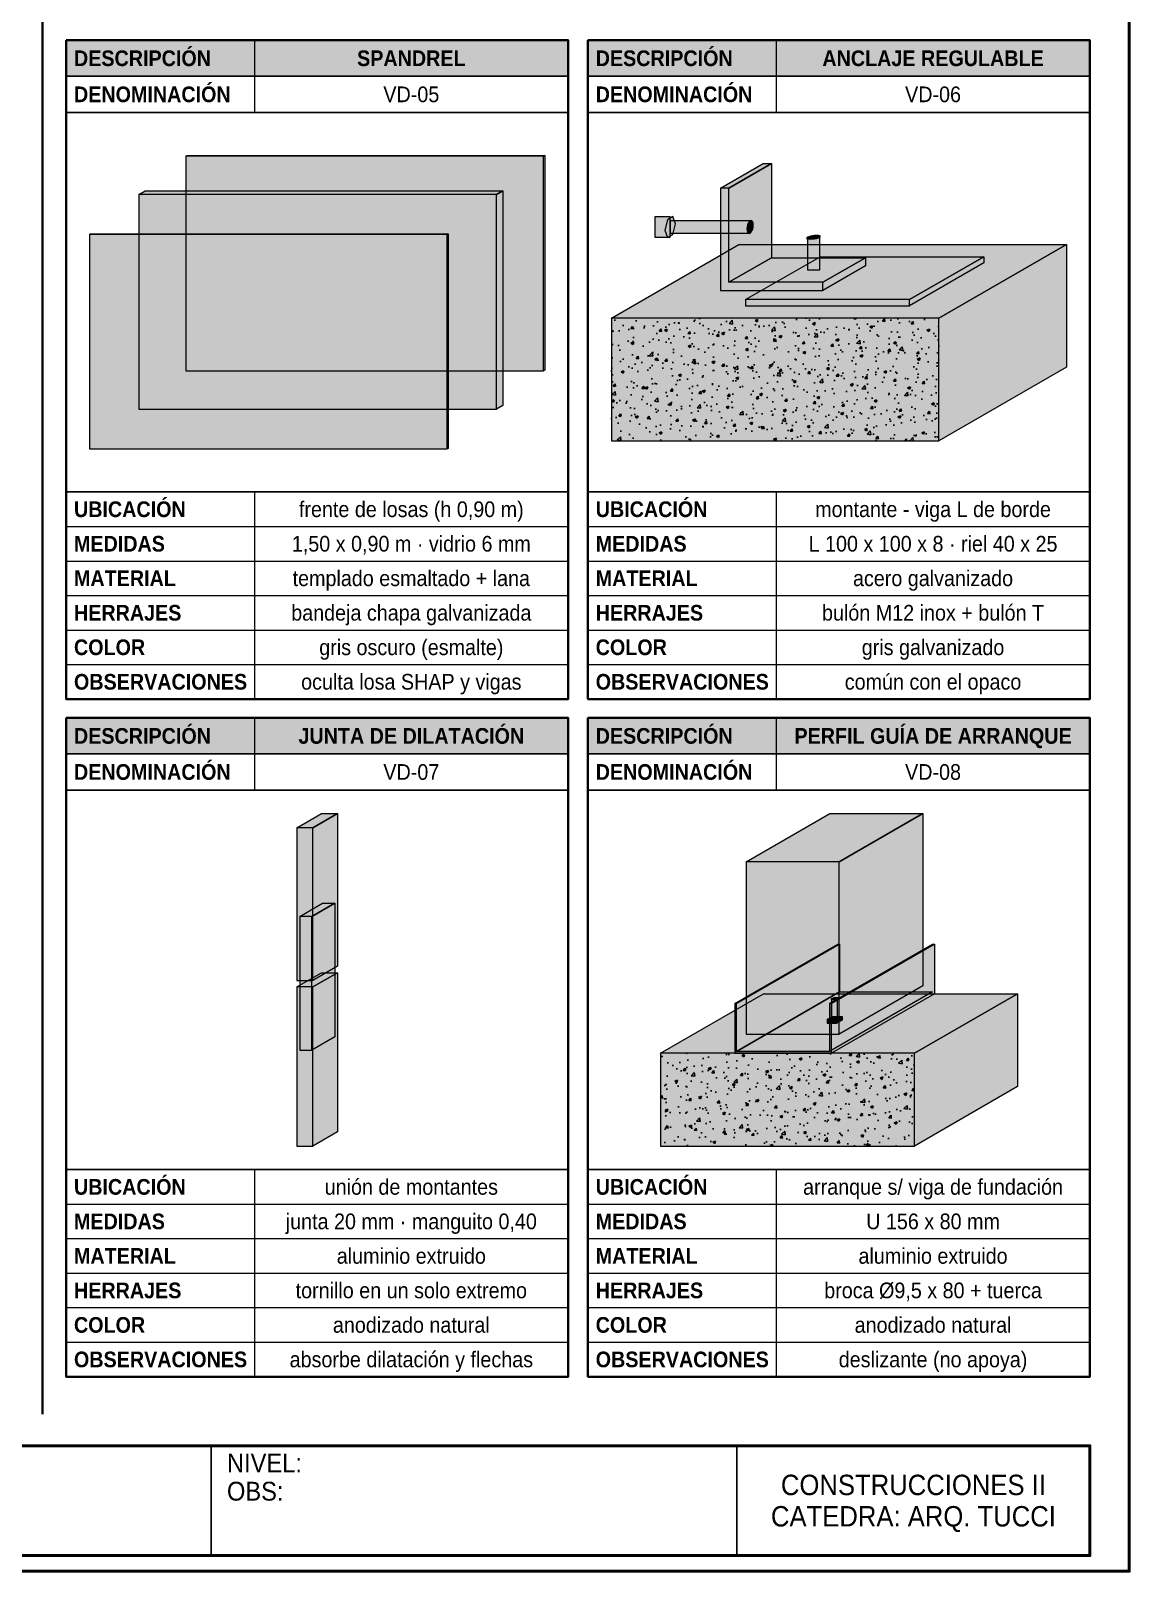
# Model space of a CAD drawing. Header units: millimetres. Extents: x 10 to 287, y 10 to 410.
# Drawn here: x 147 to 287, y 10 to 206.4 of the extents above; entities that cross this region are included whole.
import ezdxf
from ezdxf.enums import TextEntityAlignment as Align

# ---------------------------------------------------------------- set-up
doc = ezdxf.new("R2010")
doc.units = ezdxf.units.MM
for name, color, linetype in [('0-MARCO', 7, 'Continuous'), ('1-DIBUJO', 7, 'Continuous'), ('1-RAYADOS', 8, 'Continuous'), ('1-RELLENOS', 9, 'Continuous'), ('3-TABLAS', 7, 'Continuous'), ('3-TEXTOS', 7, 'Continuous'), ('3-TITULOS', 7, 'Continuous')]:
    doc.layers.add(name, color=color, linetype=linetype)
doc.styles.add('ARIAL', font='arial.ttf')
doc.styles.add('ARIAL-NEGRITA', font='arialbd.ttf')

msp = doc.modelspace()

# ---------------------------------------------------------------- hatches: boundary and pattern name
at = {"layer": '1-RAYADOS'}
h = msp.add_hatch(dxfattribs=at)
h.set_pattern_fill('AR-CONC', color=8, scale=0.02)
h.paths.add_polyline_path([(221, 154.13), (262.74, 154.13), (262.74, 169.78), (221, 169.78)])
h = msp.add_hatch(dxfattribs=at)
h.set_pattern_fill('AR-CONC', color=8, scale=0.02)
h.paths.add_polyline_path([(227.25, 64.2), (259.62, 64.2), (259.62, 76.04), (227.25, 76.04)])
at = {"layer": '1-RELLENOS', "true_color": 0xa8adb2}
h = msp.add_hatch(color=253, dxfattribs=at)
h.dxf.hatch_style = 1
h.paths.add_polyline_path([(212.34, 190.42), (166.75, 190.42), (166.91, 190.51), (212.5, 190.51)])
at = {"layer": '1-RELLENOS', "true_color": 0xc4cad0}
h = msp.add_hatch(color=9, dxfattribs=at)
h.dxf.hatch_style = 1
h.paths.add_polyline_path([(166.75, 163.06), (212.34, 163.06), (212.34, 190.42), (166.75, 190.42)])
at = {"layer": '1-RELLENOS', "true_color": 0xa8adb2}
h = msp.add_hatch(color=253, dxfattribs=at)
h.dxf.hatch_style = 1
h.paths.add_polyline_path([(212.34, 163.06), (212.34, 190.42), (212.5, 190.51), (212.5, 163.15)])
h = msp.add_hatch(color=253, dxfattribs=at)
h.dxf.hatch_style = 1
h.paths.add_polyline_path([(235.97, 186.34), (234.92, 186.34), (240.35, 189.47), (241.39, 189.47)])
h = msp.add_hatch(color=253, dxfattribs=at)
h.dxf.hatch_style = 1
h.paths.add_polyline_path([(235.97, 174.34), (235.97, 186.34), (241.39, 189.47), (241.39, 177.47)])
at = {"layer": '1-RELLENOS', "true_color": 0xccb881}
h = msp.add_hatch(color=43, dxfattribs=at)
h.dxf.hatch_style = 1
h.paths.add_polyline_path([(206.37, 185.52), (160.78, 185.52), (161.57, 185.98), (207.16, 185.98)])
at = {"layer": '1-RELLENOS', "true_color": 0xeed696}
h = msp.add_hatch(color=41, dxfattribs=at)
h.dxf.hatch_style = 1
h.paths.add_polyline_path([(160.78, 158.17), (206.37, 158.17), (206.37, 185.52), (160.78, 185.52)])
at = {"layer": '1-RELLENOS', "true_color": 0xccb881}
h = msp.add_hatch(color=43, dxfattribs=at)
h.dxf.hatch_style = 1
h.paths.add_polyline_path([(206.37, 158.17), (206.37, 185.52), (207.16, 185.98), (207.16, 158.62)])
at = {"layer": '1-RELLENOS', "true_color": 0xc4cad0}
h = msp.add_hatch(color=9, dxfattribs=at)
h.dxf.hatch_style = 1
h.paths.add_polyline_path([(234.92, 173.3), (247.97, 173.3), (247.97, 174.34), (235.97, 174.34), (235.97, 186.34), (234.92, 186.34)])
at = {"layer": '1-RELLENOS', "true_color": 0x7f8388}
h = msp.add_hatch(color=252, dxfattribs=at)
h.dxf.hatch_style = 1
h.paths.add_polyline_path([(226.55, 180.08), (228.51, 180.08), (228.51, 182.69), (226.55, 182.69)])
at = {"layer": '1-RELLENOS', "true_color": 0x969ba0}
h = msp.add_hatch(color=253, dxfattribs=at)
h.dxf.hatch_style = 1
h.paths.add_polyline_path([(229.18, 181.78), (228.84, 182.71), (228.17, 182.32), (227.83, 180.99), (228.17, 180.06), (228.84, 180.45)])
at = {"layer": '1-RELLENOS', "true_color": 0x959a9e}
h = msp.add_hatch(color=253, dxfattribs=at)
h.dxf.hatch_style = 1
h.paths.add_polyline_path([(228.51, 180.6), (238.68, 180.6), (238.68, 182.17), (228.51, 182.17)])
at = {"layer": '1-RELLENOS', "true_color": 0xaaafb4}
h = msp.add_hatch(color=253, dxfattribs=at)
h.dxf.hatch_style = 1
h.paths.add_polyline_path([(239.09, 181.62), (239.07, 181.85), (239.01, 182.04), (238.92, 182.16), (238.8, 182.2), (238.68, 182.17), (238.55, 182.06), (238.44, 181.88), (238.35, 181.66), (238.29, 181.4), (238.27, 181.15), (238.29, 180.92), (238.35, 180.74), (238.44, 180.61), (238.55, 180.57), (238.68, 180.6), (238.8, 180.71), (238.92, 180.89), (239.01, 181.12), (239.07, 181.37)])
at = {"layer": '1-RELLENOS', "true_color": 0x5a5c62}
h = msp.add_hatch(color=251, dxfattribs=at)
h.dxf.hatch_style = 1
h.paths.add_polyline_path([(200.09, 180.45), (154.5, 180.45), (154.59, 180.5), (200.18, 180.5)])
at = {"layer": '1-RELLENOS', "true_color": 0x696c72}
h = msp.add_hatch(color=251, dxfattribs=at)
h.dxf.hatch_style = 1
h.paths.add_polyline_path([(154.5, 153.09), (200.09, 153.09), (200.09, 180.45), (154.5, 180.45)])
at = {"layer": '1-RELLENOS', "true_color": 0x5a5c62}
h = msp.add_hatch(color=251, dxfattribs=at)
h.dxf.hatch_style = 1
h.paths.add_polyline_path([(200.09, 153.09), (200.09, 180.45), (200.18, 180.5), (200.18, 153.15)])
at = {"layer": '1-RELLENOS', "true_color": 0xbebebe}
h = msp.add_hatch(color=9, dxfattribs=at)
h.dxf.hatch_style = 1
h.paths.add_polyline_path([(262.74, 169.78), (221, 169.78), (237.26, 179.17), (279, 179.17)])
at = {"layer": '1-RELLENOS', "true_color": 0xaaafb4}
h = msp.add_hatch(color=253, dxfattribs=at)
h.dxf.hatch_style = 1
h.paths.add_polyline_path([(247.55, 180.08), (247.63, 180.15), (247.64, 180.22), (247.55, 180.27), (247.39, 180.31), (247.17, 180.32), (246.91, 180.31), (246.63, 180.27), (246.37, 180.22), (246.15, 180.15), (245.98, 180.08), (245.9, 180.01), (245.89, 179.94), (245.98, 179.89), (246.14, 179.86), (246.36, 179.85), (246.62, 179.86), (246.9, 179.89), (247.16, 179.94), (247.38, 180.01)])
at = {"layer": '1-RELLENOS', "true_color": 0x959a9e}
h = msp.add_hatch(color=253, dxfattribs=at)
h.dxf.hatch_style = 1
h.paths.add_polyline_path([(245.98, 175.91), (247.55, 175.91), (247.55, 180.08), (245.98, 180.08)])
at = {"layer": '1-RELLENOS', "true_color": 0xbebebe}
h = msp.add_hatch(color=9, dxfattribs=at)
h.dxf.hatch_style = 1
h.paths.add_polyline_path([(262.74, 154.13), (262.74, 169.78), (279, 179.17), (279, 163.52)])
at = {"layer": '1-RELLENOS', "true_color": 0xa8adb2}
h = msp.add_hatch(color=253, dxfattribs=at)
h.dxf.hatch_style = 1
h.paths.add_polyline_path([(247.97, 174.34), (235.97, 174.34), (241.39, 177.47), (253.39, 177.47)])
at = {"layer": '1-RELLENOS', "true_color": 0x818589}
h = msp.add_hatch(color=252, dxfattribs=at)
h.dxf.hatch_style = 1
h.paths.add_polyline_path([(258.98, 172.13), (238.11, 172.13), (247.6, 177.6), (268.46, 177.6)])
at = {"layer": '1-RELLENOS', "true_color": 0xa8adb2}
h = msp.add_hatch(color=253, dxfattribs=at)
h.dxf.hatch_style = 1
h.paths.add_polyline_path([(247.97, 173.3), (247.97, 174.34), (253.39, 177.47), (253.39, 176.43)])
at = {"layer": '1-RELLENOS', "true_color": 0x818589}
h = msp.add_hatch(color=252, dxfattribs=at)
h.dxf.hatch_style = 1
h.paths.add_polyline_path([(258.98, 171.34), (258.98, 172.13), (268.46, 177.6), (268.46, 176.82)])
at = {"layer": '1-RELLENOS', "true_color": 0x969ba0}
h = msp.add_hatch(color=253, dxfattribs=at)
h.dxf.hatch_style = 1
h.paths.add_polyline_path([(238.11, 171.34), (258.98, 171.34), (258.98, 172.13), (238.11, 172.13)])
at = {"layer": '1-RELLENOS', "true_color": 0xdedede}
h = msp.add_hatch(color=254, dxfattribs=at)
h.dxf.hatch_style = 1
h.paths.add_polyline_path([(221, 154.13), (262.74, 154.13), (262.74, 169.78), (221, 169.78)])
at = {"layer": '1-RELLENOS', "true_color": 0xb1b4b8}
h = msp.add_hatch(color=253, dxfattribs=at)
h.dxf.hatch_style = 1
h.paths.add_polyline_path([(182.93, 104.77), (180.9, 104.77), (184.07, 106.6), (186.1, 106.6)])
h = msp.add_hatch(color=253, dxfattribs=at)
h.dxf.hatch_style = 1
h.paths.add_polyline_path([(182.93, 85.3), (182.93, 104.77), (186.1, 106.6), (186.1, 87.12)])
h = msp.add_hatch(color=253, dxfattribs=at)
h.dxf.hatch_style = 1
h.paths.add_polyline_path([(250.04, 100.44), (238.19, 100.44), (248.86, 106.6), (260.7, 106.6)])
h = msp.add_hatch(color=253, dxfattribs=at)
h.dxf.hatch_style = 1
h.paths.add_polyline_path([(250.04, 78.49), (250.04, 100.44), (260.7, 106.6), (260.7, 84.65)])
at = {"layer": '1-RELLENOS', "true_color": 0xced2d6}
h = msp.add_hatch(color=254, dxfattribs=at)
h.dxf.hatch_style = 1
h.paths.add_polyline_path([(180.9, 85.3), (182.93, 85.3), (182.93, 104.77), (180.9, 104.77)])
h = msp.add_hatch(color=254, dxfattribs=at)
h.dxf.hatch_style = 1
h.paths.add_polyline_path([(238.19, 78.49), (250.04, 78.49), (250.04, 100.44), (238.19, 100.44)])
at = {"layer": '1-RELLENOS', "true_color": 0x92969a}
h = msp.add_hatch(color=252, dxfattribs=at)
h.dxf.hatch_style = 1
h.paths.add_polyline_path([(182.82, 93.49), (181.27, 93.49), (184.18, 95.17), (185.73, 95.17)])
h = msp.add_hatch(color=252, dxfattribs=at)
h.dxf.hatch_style = 1
h.paths.add_polyline_path([(182.82, 76.45), (182.82, 93.49), (185.73, 95.17), (185.73, 78.13)])
at = {"layer": '1-RELLENOS', "true_color": 0xaaafb4}
h = msp.add_hatch(color=253, dxfattribs=at)
h.dxf.hatch_style = 1
h.paths.add_polyline_path([(181.27, 76.45), (182.82, 76.45), (182.82, 93.49), (181.27, 93.49)])
at = {"layer": '1-RELLENOS', "true_color": 0xb1b4b8}
h = msp.add_hatch(color=253, dxfattribs=at)
h.dxf.hatch_style = 1
h.paths.add_polyline_path([(236.96, 82.36), (236.72, 82.36), (249.85, 89.94), (250.09, 89.94)])
h = msp.add_hatch(color=253, dxfattribs=at)
h.dxf.hatch_style = 1
h.paths.add_polyline_path([(236.96, 76.28), (236.96, 82.36), (250.09, 89.94), (250.09, 83.86)])
h = msp.add_hatch(color=253, dxfattribs=at)
h.dxf.hatch_style = 1
h.paths.add_polyline_path([(249.04, 82.36), (248.8, 82.36), (261.93, 89.94), (262.17, 89.94)])
h = msp.add_hatch(color=253, dxfattribs=at)
h.dxf.hatch_style = 1
h.paths.add_polyline_path([(249.04, 76.04), (249.04, 82.36), (262.17, 89.94), (262.17, 83.62)])
h = msp.add_hatch(color=253, dxfattribs=at)
h.dxf.hatch_style = 1
h.paths.add_polyline_path([(182.93, 84.49), (180.9, 84.49), (184.07, 86.31), (186.1, 86.31)])
at = {"layer": '1-RELLENOS', "true_color": 0xced2d6}
h = msp.add_hatch(color=254, dxfattribs=at)
h.dxf.hatch_style = 1
h.paths.add_polyline_path([(180.9, 64.2), (182.93, 64.2), (182.93, 84.49), (180.9, 84.49)])
at = {"layer": '1-RELLENOS', "true_color": 0xb1b4b8}
h = msp.add_hatch(color=253, dxfattribs=at)
h.dxf.hatch_style = 1
h.paths.add_polyline_path([(182.93, 64.2), (182.93, 84.49), (186.1, 86.31), (186.1, 66.03)])
at = {"layer": '1-RELLENOS', "true_color": 0xbebebe}
h = msp.add_hatch(color=9, dxfattribs=at)
h.dxf.hatch_style = 1
h.paths.add_polyline_path([(259.62, 76.04), (227.25, 76.04), (240.38, 83.62), (272.75, 83.62)])
at = {"layer": '1-RELLENOS', "true_color": 0xb1b4b8}
h = msp.add_hatch(color=253, dxfattribs=at)
h.dxf.hatch_style = 1
h.paths.add_polyline_path([(248.8, 76.28), (236.96, 76.28), (250.09, 83.86), (261.93, 83.86)])
at = {"layer": '1-RELLENOS', "true_color": 0x969ba0}
h = msp.add_hatch(color=253, dxfattribs=at)
h.dxf.hatch_style = 1
h.paths.add_polyline_path([(249.84, 82.99), (249.89, 83.03), (249.89, 83.06), (249.85, 83.09), (249.76, 83.1), (249.65, 83.11), (249.52, 83.1), (249.38, 83.09), (249.25, 83.06), (249.14, 83.03), (249.05, 82.99), (249.01, 82.96), (249.01, 82.92), (249.05, 82.9), (249.13, 82.88), (249.24, 82.87), (249.37, 82.88), (249.51, 82.9), (249.65, 82.92), (249.76, 82.96)])
at = {"layer": '1-RELLENOS', "true_color": 0x84888c}
h = msp.add_hatch(color=252, dxfattribs=at)
h.dxf.hatch_style = 1
h.paths.add_polyline_path([(249.05, 80.07), (249.84, 80.07), (249.84, 82.99), (249.05, 82.99)])
at = {"layer": '1-RELLENOS', "true_color": 0xbebebe}
h = msp.add_hatch(color=9, dxfattribs=at)
h.dxf.hatch_style = 1
h.paths.add_polyline_path([(259.62, 64.2), (259.62, 76.04), (272.75, 83.62), (272.75, 71.78)])
at = {"layer": '1-RELLENOS', "true_color": 0xced2d6}
h = msp.add_hatch(color=254, dxfattribs=at)
h.dxf.hatch_style = 1
h.paths.add_polyline_path([(236.72, 76.04), (249.04, 76.04), (249.04, 82.36), (248.8, 82.36), (248.8, 76.28), (236.96, 76.28), (236.96, 82.36), (236.72, 82.36)])
at = {"layer": '1-RELLENOS', "true_color": 0x818589}
h = msp.add_hatch(color=252, dxfattribs=at)
h.dxf.hatch_style = 1
h.paths.add_polyline_path([(249.75, 80.35), (248.49, 80.35), (249.14, 80.73), (250.41, 80.73)])
h = msp.add_hatch(color=252, dxfattribs=at)
h.dxf.hatch_style = 1
h.paths.add_polyline_path([(249.75, 79.88), (249.75, 80.35), (250.41, 80.73), (250.41, 80.26)])
at = {"layer": '1-RELLENOS', "true_color": 0x969ba0}
h = msp.add_hatch(color=253, dxfattribs=at)
h.dxf.hatch_style = 1
h.paths.add_polyline_path([(248.49, 79.88), (249.75, 79.88), (249.75, 80.35), (248.49, 80.35)])
at = {"layer": '1-RELLENOS', "true_color": 0xdedede}
h = msp.add_hatch(color=254, dxfattribs=at)
h.dxf.hatch_style = 1
h.paths.add_polyline_path([(227.25, 64.2), (259.62, 64.2), (259.62, 76.04), (227.25, 76.04)])
at = {"layer": '3-TABLAS', "true_color": 0xe8e8e8}
h = msp.add_hatch(color=254, dxfattribs=at)
h.dxf.hatch_style = 1
h.paths.add_polyline_path([(151.5, 200.6), (215.5, 200.6), (215.5, 205.2), (151.5, 205.2)])
h = msp.add_hatch(color=254, dxfattribs=at)
h.dxf.hatch_style = 1
h.paths.add_polyline_path([(218, 200.6), (282, 200.6), (282, 205.2), (218, 205.2)])
h = msp.add_hatch(color=254, dxfattribs=at)
h.dxf.hatch_style = 1
h.paths.add_polyline_path([(151.5, 114.2), (215.5, 114.2), (215.5, 118.8), (151.5, 118.8)])
h = msp.add_hatch(color=254, dxfattribs=at)
h.dxf.hatch_style = 1
h.paths.add_polyline_path([(218, 114.2), (282, 114.2), (282, 118.8), (218, 118.8)])

# ---------------------------------------------------------------- linework, layer by layer
at = {"layer": '0-MARCO', "lineweight": 50}
for points in [[(10, 10), (287, 10), (287, 410), (10, 410)], [(15, 12), (282, 12), (282, 26), (15, 26)]]:
    msp.add_lwpolyline(points, close=True, dxfattribs=at)
at = {"layer": '0-MARCO', "lineweight": 25}
for points in [[(170, 12), (170, 26)], [(237, 12), (237, 26)]]:
    msp.add_lwpolyline(points, dxfattribs=at)
at = {"layer": '1-DIBUJO', "lineweight": 13}
for points in [[(212.34, 190.42), (166.75, 190.42), (166.91, 190.51), (212.5, 190.51)], [(212.34, 163.06), (212.34, 190.42), (212.5, 190.51), (212.5, 163.15)], [(235.97, 186.34), (234.92, 186.34), (240.35, 189.47), (241.39, 189.47)], [(235.97, 174.34), (235.97, 186.34), (241.39, 189.47), (241.39, 177.47)], [(206.37, 185.52), (160.78, 185.52), (161.57, 185.98), (207.16, 185.98)], [(206.37, 158.17), (206.37, 185.52), (207.16, 185.98), (207.16, 158.62)], [(226.55, 180.08), (228.51, 180.08), (228.51, 182.69), (226.55, 182.69)], [(229.18, 181.78), (228.84, 182.71), (228.17, 182.32), (227.83, 180.99), (228.17, 180.06), (228.84, 180.45)], [(228.51, 180.6), (238.68, 180.6), (238.68, 182.17), (228.51, 182.17)], [(239.09, 181.62), (239.07, 181.85), (239.01, 182.04), (238.92, 182.16), (238.8, 182.2), (238.68, 182.17), (238.55, 182.06), (238.44, 181.88), (238.35, 181.66), (238.29, 181.4), (238.27, 181.15), (238.29, 180.92), (238.35, 180.74), (238.44, 180.61), (238.55, 180.57), (238.68, 180.6), (238.8, 180.71), (238.92, 180.89), (239.01, 181.12), (239.07, 181.37)], [(200.09, 180.45), (154.5, 180.45), (154.59, 180.5), (200.18, 180.5)], [(200.09, 153.09), (200.09, 180.45), (200.18, 180.5), (200.18, 153.15)], [(262.74, 169.78), (221, 169.78), (237.26, 179.17), (279, 179.17)], [(247.55, 180.08), (247.63, 180.15), (247.64, 180.22), (247.55, 180.27), (247.39, 180.31), (247.17, 180.32), (246.91, 180.31), (246.63, 180.27), (246.37, 180.22), (246.15, 180.15), (245.98, 180.08), (245.9, 180.01), (245.89, 179.94), (245.98, 179.89), (246.14, 179.86), (246.36, 179.85), (246.62, 179.86), (246.9, 179.89), (247.16, 179.94), (247.38, 180.01)], [(245.98, 175.91), (247.55, 175.91), (247.55, 180.08), (245.98, 180.08)], [(262.74, 154.13), (262.74, 169.78), (279, 179.17), (279, 163.52)], [(247.97, 174.34), (235.97, 174.34), (241.39, 177.47), (253.39, 177.47)], [(258.98, 172.13), (238.11, 172.13), (247.6, 177.6), (268.46, 177.6)], [(247.97, 173.3), (247.97, 174.34), (253.39, 177.47), (253.39, 176.43)], [(258.98, 171.34), (258.98, 172.13), (268.46, 177.6), (268.46, 176.82)], [(182.93, 104.77), (180.9, 104.77), (184.07, 106.6), (186.1, 106.6)], [(182.93, 85.3), (182.93, 104.77), (186.1, 106.6), (186.1, 87.12)], [(250.04, 100.44), (238.19, 100.44), (248.86, 106.6), (260.7, 106.6)], [(250.04, 78.49), (250.04, 100.44), (260.7, 106.6), (260.7, 84.65)], [(182.82, 93.49), (181.27, 93.49), (184.18, 95.17), (185.73, 95.17)], [(182.82, 76.45), (182.82, 93.49), (185.73, 95.17), (185.73, 78.13)], [(236.96, 82.36), (236.72, 82.36), (249.85, 89.94), (250.09, 89.94)], [(236.96, 76.28), (236.96, 82.36), (250.09, 89.94), (250.09, 83.86)], [(249.04, 82.36), (248.8, 82.36), (261.93, 89.94), (262.17, 89.94)], [(249.04, 76.04), (249.04, 82.36), (262.17, 89.94), (262.17, 83.62)], [(182.93, 84.49), (180.9, 84.49), (184.07, 86.31), (186.1, 86.31)], [(182.93, 64.2), (182.93, 84.49), (186.1, 86.31), (186.1, 66.03)], [(259.62, 76.04), (227.25, 76.04), (240.38, 83.62), (272.75, 83.62)], [(248.8, 76.28), (236.96, 76.28), (250.09, 83.86), (261.93, 83.86)], [(249.84, 82.99), (249.89, 83.03), (249.89, 83.06), (249.85, 83.09), (249.76, 83.1), (249.65, 83.11), (249.52, 83.1), (249.38, 83.09), (249.25, 83.06), (249.14, 83.03), (249.05, 82.99), (249.01, 82.96), (249.01, 82.92), (249.05, 82.9), (249.13, 82.88), (249.24, 82.87), (249.37, 82.88), (249.51, 82.9), (249.65, 82.92), (249.76, 82.96)], [(249.05, 80.07), (249.84, 80.07), (249.84, 82.99), (249.05, 82.99)], [(259.62, 64.2), (259.62, 76.04), (272.75, 83.62), (272.75, 71.78)], [(249.75, 80.35), (248.49, 80.35), (249.14, 80.73), (250.41, 80.73)], [(249.75, 79.88), (249.75, 80.35), (250.41, 80.73), (250.41, 80.26)]]:
    msp.add_lwpolyline(points, close=True, dxfattribs=at)
at = {"layer": '1-DIBUJO', "lineweight": 18}
for points in [[(166.75, 163.06), (212.34, 163.06), (212.34, 190.42), (166.75, 190.42)], [(160.78, 158.17), (206.37, 158.17), (206.37, 185.52), (160.78, 185.52)], [(234.92, 173.3), (247.97, 173.3), (247.97, 174.34), (235.97, 174.34), (235.97, 186.34), (234.92, 186.34)], [(154.5, 153.09), (200.09, 153.09), (200.09, 180.45), (154.5, 180.45)], [(238.11, 171.34), (258.98, 171.34), (258.98, 172.13), (238.11, 172.13)], [(221, 154.13), (262.74, 154.13), (262.74, 169.78), (221, 169.78)], [(180.9, 85.3), (182.93, 85.3), (182.93, 104.77), (180.9, 104.77)], [(238.19, 78.49), (250.04, 78.49), (250.04, 100.44), (238.19, 100.44)], [(181.27, 76.45), (182.82, 76.45), (182.82, 93.49), (181.27, 93.49)], [(180.9, 64.2), (182.93, 64.2), (182.93, 84.49), (180.9, 84.49)], [(236.72, 76.04), (249.04, 76.04), (249.04, 82.36), (248.8, 82.36), (248.8, 76.28), (236.96, 76.28), (236.96, 82.36), (236.72, 82.36)], [(248.49, 79.88), (249.75, 79.88), (249.75, 80.35), (248.49, 80.35)], [(227.25, 64.2), (259.62, 64.2), (259.62, 76.04), (227.25, 76.04)]]:
    msp.add_lwpolyline(points, close=True, dxfattribs=at)
at = {"layer": '3-TABLAS', "lineweight": 35}
for points in [[(151.5, 205.2), (215.5, 205.2), (215.5, 121.2), (151.5, 121.2)], [(218, 205.2), (282, 205.2), (282, 121.2), (218, 121.2)], [(151.5, 118.8), (215.5, 118.8), (215.5, 34.8), (151.5, 34.8)], [(218, 118.8), (282, 118.8), (282, 34.8), (218, 34.8)]]:
    msp.add_lwpolyline(points, close=True, dxfattribs=at)
at = {"layer": '3-TABLAS', "lineweight": 13}
for points in [[(175.5, 205.2), (175.5, 196)], [(242, 205.2), (242, 196)], [(175.5, 147.6), (175.5, 121.2)], [(242, 147.6), (242, 121.2)], [(151.5, 143.2), (215.5, 143.2)], [(218, 143.2), (282, 143.2)], [(151.5, 138.8), (215.5, 138.8)], [(218, 138.8), (282, 138.8)], [(151.5, 134.4), (215.5, 134.4)], [(218, 134.4), (282, 134.4)], [(151.5, 130), (215.5, 130)], [(218, 130), (282, 130)], [(151.5, 125.6), (215.5, 125.6)], [(218, 125.6), (282, 125.6)], [(175.5, 118.8), (175.5, 109.6)], [(242, 118.8), (242, 109.6)], [(175.5, 61.2), (175.5, 34.8)], [(242, 61.2), (242, 34.8)], [(151.5, 56.8), (215.5, 56.8)], [(218, 56.8), (282, 56.8)], [(151.5, 52.4), (215.5, 52.4)], [(218, 52.4), (282, 52.4)], [(151.5, 48), (215.5, 48)], [(218, 48), (282, 48)], [(151.5, 43.6), (215.5, 43.6)], [(218, 43.6), (282, 43.6)], [(151.5, 39.2), (215.5, 39.2)], [(218, 39.2), (282, 39.2)]]:
    msp.add_lwpolyline(points, dxfattribs=at)
at = {"layer": '3-TABLAS', "lineweight": 25}
for points in [[(151.5, 200.6), (215.5, 200.6)], [(218, 200.6), (282, 200.6)], [(151.5, 196), (215.5, 196)], [(218, 196), (282, 196)], [(151.5, 147.6), (215.5, 147.6)], [(218, 147.6), (282, 147.6)], [(151.5, 114.2), (215.5, 114.2)], [(218, 114.2), (282, 114.2)], [(151.5, 109.6), (215.5, 109.6)], [(218, 109.6), (282, 109.6)], [(151.5, 61.2), (215.5, 61.2)], [(218, 61.2), (282, 61.2)]]:
    msp.add_lwpolyline(points, dxfattribs=at)
at = {"layer": '3-TITULOS', "lineweight": 35}
msp.add_lwpolyline([(148.5, 388), (148.5, 30)], dxfattribs=at)

# ---------------------------------------------------------------- texts
at = {"layer": '3-TABLAS', "style": 'ARIAL-NEGRITA', "width": 0.9}
for s, p in [('DESCRIPCIÓN', (152.5, 202.9)), ('DESCRIPCIÓN', (219, 202.9)), ('DENOMINACIÓN', (152.5, 198.3)), ('DENOMINACIÓN', (219, 198.3)), ('UBICACIÓN', (152.5, 145.4)), ('UBICACIÓN', (219, 145.4)), ('MEDIDAS', (152.5, 141)), ('MEDIDAS', (219, 141)), ('MATERIAL', (152.5, 136.6)), ('MATERIAL', (219, 136.6)), ('HERRAJES', (152.5, 132.2)), ('HERRAJES', (219, 132.2)), ('COLOR', (152.5, 127.8)), ('COLOR', (219, 127.8)), ('OBSERVACIONES', (152.5, 123.4)), ('OBSERVACIONES', (219, 123.4)), ('DESCRIPCIÓN', (152.5, 116.5)), ('DESCRIPCIÓN', (219, 116.5)), ('DENOMINACIÓN', (152.5, 111.9)), ('DENOMINACIÓN', (219, 111.9)), ('UBICACIÓN', (152.5, 59)), ('UBICACIÓN', (219, 59)), ('MEDIDAS', (152.5, 54.6)), ('MEDIDAS', (219, 54.6)), ('MATERIAL', (152.5, 50.2)), ('MATERIAL', (219, 50.2)), ('HERRAJES', (152.5, 45.8)), ('HERRAJES', (219, 45.8)), ('COLOR', (152.5, 41.4)), ('COLOR', (219, 41.4)), ('OBSERVACIONES', (152.5, 37)), ('OBSERVACIONES', (219, 37))]:
    msp.add_text(s, height=2, dxfattribs=at).set_placement(p, align=Align.MIDDLE_LEFT)
at = {"layer": '3-TABLAS', "width": 0.9}
for s, style, p in [('SPANDREL', 'ARIAL-NEGRITA', (195.5, 202.9)), ('ANCLAJE REGULABLE', 'ARIAL-NEGRITA', (262, 202.9)), ('VD-05', 'ARIAL', (195.5, 198.3)), ('VD-06', 'ARIAL', (262, 198.3)), ('frente de losas (h 0,90 m)', 'ARIAL', (195.5, 145.4)), ('montante - viga L de borde', 'ARIAL', (262, 145.4)), ('1,50 x 0,90 m · vidrio 6 mm', 'ARIAL', (195.5, 141)), ('L 100 x 100 x 8 · riel 40 x 25', 'ARIAL', (262, 141)), ('templado esmaltado + lana', 'ARIAL', (195.5, 136.6)), ('acero galvanizado', 'ARIAL', (262, 136.6)), ('bandeja chapa galvanizada', 'ARIAL', (195.5, 132.2)), ('bulón M12 inox + bulón T', 'ARIAL', (262, 132.2)), ('gris oscuro (esmalte)', 'ARIAL', (195.5, 127.8)), ('gris galvanizado', 'ARIAL', (262, 127.8)), ('oculta losa SHAP y vigas', 'ARIAL', (195.5, 123.4)), ('común con el opaco', 'ARIAL', (262, 123.4)), ('JUNTA DE DILATACIÓN', 'ARIAL-NEGRITA', (195.5, 116.5)), ('PERFIL GUÍA DE ARRANQUE', 'ARIAL-NEGRITA', (262, 116.5)), ('VD-07', 'ARIAL', (195.5, 111.9)), ('VD-08', 'ARIAL', (262, 111.9)), ('unión de montantes', 'ARIAL', (195.5, 59)), ('arranque s/ viga de fundación', 'ARIAL', (262, 59)), ('junta 20 mm · manguito 0,40', 'ARIAL', (195.5, 54.6)), ('U 156 x 80 mm', 'ARIAL', (262, 54.6)), ('aluminio extruido', 'ARIAL', (195.5, 50.2)), ('aluminio extruido', 'ARIAL', (262, 50.2)), ('tornillo en un solo extremo', 'ARIAL', (195.5, 45.8)), ('broca Ø9,5 x 80 + tuerca', 'ARIAL', (262, 45.8)), ('anodizado natural', 'ARIAL', (195.5, 41.4)), ('anodizado natural', 'ARIAL', (262, 41.4)), ('absorbe dilatación y flechas', 'ARIAL', (195.5, 37)), ('deslizante (no apoya)', 'ARIAL', (262, 37))]:
    msp.add_text(s, height=2, dxfattribs=dict(at, style=style)).set_placement(p, align=Align.MIDDLE_CENTER)
at = {"layer": '3-TEXTOS', "style": 'ARIAL', "width": 0.9}
for s, p in [('NIVEL:', (172, 22.6)), ('OBS:', (172, 19))]:
    msp.add_text(s, height=2.4, dxfattribs=at).set_placement(p)
for s, p in [('CONSTRUCCIONES II', (259.5, 21)), ('CATEDRA: ARQ. TUCCI', (259.5, 17))]:
    msp.add_text(s, height=2.6, dxfattribs=at).set_placement(p, align=Align.MIDDLE_CENTER)

doc.saveas('drawing.dxf')
